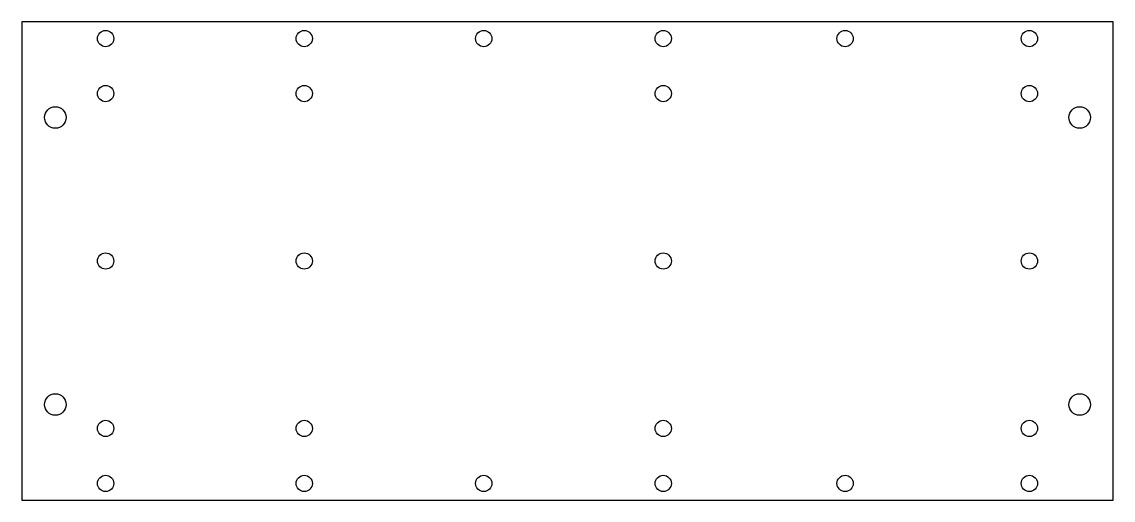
# Model space of a CAD drawing. Header units: millimetres. Extents: x -14 to 214, y -100 to 0.
import ezdxf

# ---------------------------------------------------------------- set-up
doc = ezdxf.new("R2010")
doc.units = ezdxf.units.MM

msp = doc.modelspace()

# ---------------------------------------------------------------- linework, layer by layer
for p, q in [((214, 0), (-14, 0)), ((-14, 0), (-14, -100)), ((214, -100), (214, 0)), ((-14, -100), (214, -100))]:
    msp.add_line(p, q)
for centre, radius in [((3.5, -3.5), 1.7), ((45, -3.5), 1.7), ((82.5, -3.5), 1.7), ((120, -3.5), 1.7), ((158, -3.5), 1.7), ((196.5, -3.5), 1.7), ((3.5, -15), 1.7), ((45, -15), 1.7), ((120, -15), 1.7), ((196.5, -15), 1.7), ((-7, -20), 2.25), ((207, -20), 2.25), ((3.5, -50), 1.7), ((45, -50), 1.7), ((120, -50), 1.7), ((196.5, -50), 1.7), ((-7, -80), 2.25), ((207, -80), 2.25), ((3.5, -85), 1.7), ((45, -85), 1.7), ((120, -85), 1.7), ((196.5, -85), 1.7), ((3.5, -96.5), 1.7), ((45, -96.5), 1.7), ((82.5, -96.5), 1.7), ((120, -96.5), 1.7), ((158, -96.5), 1.7), ((196.5, -96.5), 1.7)]:
    msp.add_circle(centre, radius)

doc.saveas('drawing.dxf')
